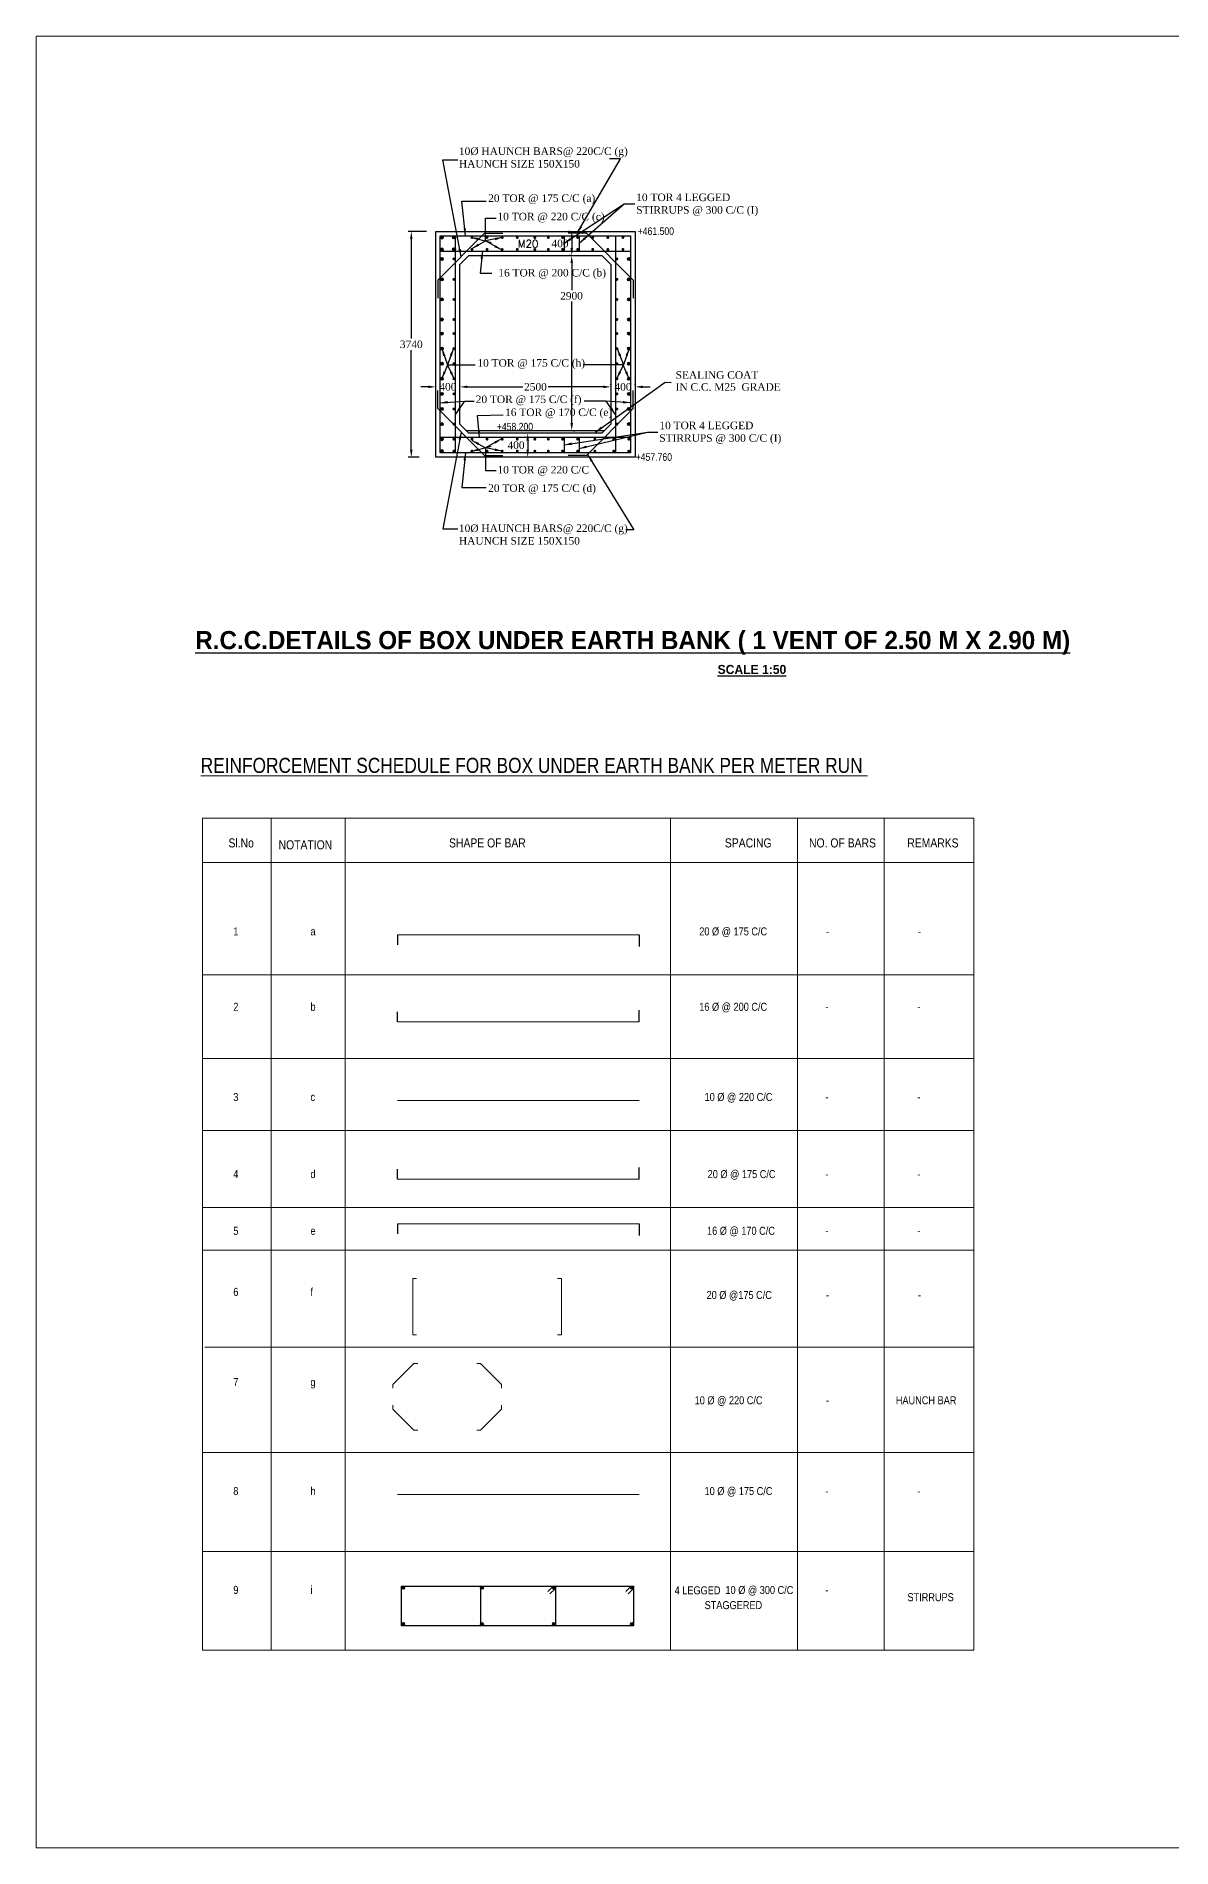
# Model space of a CAD drawing. Header units: millimetres. Extents: x 80 to 6449, y -662 to 1149.
# Drawn here: x 5589 to 5965, y -662 to -62 of the extents above; entities that cross this region are included whole.
import ezdxf
from ezdxf.enums import TextEntityAlignment as Align

# ---------------------------------------------------------------- set-up
doc = ezdxf.new("R2010")
doc.units = ezdxf.units.MM
for name, color, linetype in [('border', 7, 'Continuous'), ('DIM', 3, 'Continuous'), ('STEEL', 5, 'Continuous'), ('TEXT_GENERAL', 4, 'Continuous'), ('TEXT_NAME', 5, 'Continuous'), ('TEXT_STEEL', 7, 'Continuous')]:
    doc.layers.add(name, color=color, linetype=linetype)
doc.styles.add('ARIAL NARROW', font='ARIALN.TTF')
doc.styles.add('CITYBLUEPR', font='cityb___.ttf')
doc.styles.add('ROMANS', font='romans.shx', dxfattribs={"height": 2.5})
doc.styles.get("Standard").update_dxf_attribs({"font": 'times.ttf', "height": 2.5})
doc.styles.add('TNR_2.5', font='times.ttf', dxfattribs={"height": 2.5})
doc.dimstyles.new('STYLE_ESH', dxfattribs={"dimtxt": 2.5, "dimasz": 2.5, "dimexe": 1, "dimexo": 0.625, "dimtad": 0, "dimtih": 1, "dimtoh": 1, "dimdec": 0, "dimlfac": 100, "dimzin": 9, "dimdsep": 46, "dimtxsty": 'TNR_2.5', "dimcen": 2.5, "dimadec": 0, "dimazin": 2, "dimtfac": 1, "dimtdec": 0, "dimtofl": 0, "dimtmove": 2, "dimatfit": 3, "dimfxl": 1, "dimarcsym": 0})

# ---------------------------------------------------------------- blocks, each defined once
blk = doc.blocks.new('*D162')
at = {"color": 0, "lineweight": -2, "transparency": 16777216}
for p, q in [((5718.93, -178.52), (5716.43, -178.52)), ((5721.43, -177.89), (5721.43, -177.52)), ((5729.43, -177.89), (5729.43, -177.52)), ((5731.93, -178.52), (5734.43, -178.52))]:
    blk.add_line(p, q, dxfattribs=at)
at = {"color": 0, "transparency": 16777216}
for points in [[(5718.93, -178.1), (5718.93, -178.93), (5721.43, -178.52)], [(5731.93, -178.1), (5731.93, -178.93), (5729.43, -178.52)]]:
    blk.add_solid(points, dxfattribs=at)
at = {"layer": 'Defpoints', "color": 0, "transparency": 16777216}
for p in [(5721.43, -178.52), (5721.43, -178.52), (5729.43, -178.52)]:
    blk.add_point(p, dxfattribs=at)
at = {"color": 0, "transparency": 16777216, "insert": (5725.43, -178.52), "char_height": 2.5, "attachment_point": 5, "style": 'TNR_2.5'}
blk.add_mtext('400', dxfattribs=at)
blk = doc.blocks.new('*D161')
at = {"color": 0, "lineweight": -2, "transparency": 16777216}
for p, q in [((5776.93, -178.52), (5774.43, -178.52)), ((5779.43, -177.89), (5779.43, -177.52)), ((5787.43, -177.89), (5787.43, -177.52)), ((5789.93, -178.52), (5792.43, -178.52))]:
    blk.add_line(p, q, dxfattribs=at)
at = {"color": 0, "transparency": 16777216}
for points in [[(5776.93, -178.1), (5776.93, -178.93), (5779.43, -178.52)], [(5789.93, -178.1), (5789.93, -178.93), (5787.43, -178.52)]]:
    blk.add_solid(points, dxfattribs=at)
at = {"layer": 'Defpoints', "color": 0, "transparency": 16777216}
for p in [(5779.43, -178.52), (5787.43, -178.52), (5787.43, -178.52)]:
    blk.add_point(p, dxfattribs=at)
at = {"color": 0, "transparency": 16777216, "insert": (5783.43, -178.52), "char_height": 2.5, "attachment_point": 5, "style": 'TNR_2.5'}
blk.add_mtext('400', dxfattribs=at)
blk = doc.blocks.new('*D160')
at = {"color": 0, "lineweight": -2, "transparency": 16777216}
for p, q in [((5729.43, -177.89), (5729.43, -177.52)), ((5731.93, -178.52), (5750.22, -178.52)), ((5776.93, -178.52), (5758.64, -178.52)), ((5779.43, -177.89), (5779.43, -177.52))]:
    blk.add_line(p, q, dxfattribs=at)
at = {"color": 0, "transparency": 16777216}
for points in [[(5731.93, -178.1), (5731.93, -178.93), (5729.43, -178.52)], [(5776.93, -178.1), (5776.93, -178.93), (5779.43, -178.52)]]:
    blk.add_solid(points, dxfattribs=at)
at = {"layer": 'Defpoints', "color": 0, "transparency": 16777216}
for p in [(5729.43, -178.52), (5779.43, -178.52), (5779.43, -178.52)]:
    blk.add_point(p, dxfattribs=at)
at = {"color": 0, "transparency": 16777216, "insert": (5754.43, -178.52), "char_height": 2.5, "attachment_point": 5, "style": 'TNR_2.5'}
blk.add_mtext('2500', dxfattribs=at)
blk = doc.blocks.new('*D158')
at = {"color": 0, "lineweight": -2, "transparency": 16777216}
for p, q in [((5765.82, -135.04), (5765.45, -135.04)), ((5766.45, -137.54), (5766.45, -146.5)), ((5766.45, -190.54), (5766.45, -150.3)), ((5767.07, -193.04), (5767.45, -193.04))]:
    blk.add_line(p, q, dxfattribs=at)
at = {"color": 0, "transparency": 16777216}
for points in [[(5766.03, -137.54), (5766.87, -137.54), (5766.45, -135.04)], [(5766.03, -190.54), (5766.87, -190.54), (5766.45, -193.04)]]:
    blk.add_solid(points, dxfattribs=at)
at = {"layer": 'Defpoints', "color": 0, "transparency": 16777216}
for p in [(5766.45, -135.04), (5766.45, -193.04), (5766.45, -193.04)]:
    blk.add_point(p, dxfattribs=at)
at = {"color": 0, "transparency": 16777216, "insert": (5766.39, -148.4), "char_height": 2.5, "attachment_point": 5, "style": 'TNR_2.5'}
blk.add_mtext('2900', dxfattribs=at)
blk = doc.blocks.new('*D157')
at = {"color": 0, "lineweight": -2, "transparency": 16777216}
for p, q in [((5718.41, -127.04), (5712.32, -127.04)), ((5713.32, -129.54), (5713.32, -162.54)), ((5713.32, -199.34), (5713.32, -166.34)), ((5715.94, -201.84), (5712.32, -201.84))]:
    blk.add_line(p, q, dxfattribs=at)
at = {"color": 0, "transparency": 16777216}
for points in [[(5712.91, -129.54), (5713.74, -129.54), (5713.32, -127.04)], [(5712.91, -199.34), (5713.74, -199.34), (5713.32, -201.84)]]:
    blk.add_solid(points, dxfattribs=at)
at = {"layer": 'Defpoints', "color": 0, "transparency": 16777216}
for p in [(5719.03, -127.04), (5713.32, -201.84), (5716.56, -201.84)]:
    blk.add_point(p, dxfattribs=at)
at = {"color": 0, "transparency": 16777216, "insert": (5713.32, -164.44), "char_height": 2.5, "attachment_point": 5, "style": 'TNR_2.5'}
blk.add_mtext('3740', dxfattribs=at)
blk = doc.blocks.new('*D159')
at = {"color": 0, "lineweight": -2, "transparency": 16777216}
for p, q in [((5751.24, -193.84), (5750.87, -193.84)), ((5751.87, -196.34), (5751.87, -199.34)), ((5751.24, -201.84), (5750.87, -201.84))]:
    blk.add_line(p, q, dxfattribs=at)
at = {"color": 0, "transparency": 16777216}
for points in [[(5751.45, -196.34), (5752.28, -196.34), (5751.87, -193.84)], [(5751.45, -199.34), (5752.28, -199.34), (5751.87, -201.84)]]:
    blk.add_solid(points, dxfattribs=at)
at = {"layer": 'Defpoints', "color": 0, "transparency": 16777216}
for p in [(5751.87, -193.84), (5751.87, -201.84), (5751.87, -201.84)]:
    blk.add_point(p, dxfattribs=at)
at = {"color": 0, "transparency": 16777216, "insert": (5748.01, -197.84), "char_height": 2.5, "attachment_point": 5, "style": 'TNR_2.5'}
blk.add_mtext('400', dxfattribs=at)
blk = doc.blocks.new('*D164')
at = {"color": 0, "lineweight": -2, "transparency": 16777216}
for p, q in [((5765.82, -127.04), (5765.45, -127.04)), ((5766.45, -129.54), (5766.45, -132.54)), ((5765.82, -135.04), (5765.45, -135.04))]:
    blk.add_line(p, q, dxfattribs=at)
at = {"color": 0, "transparency": 16777216}
for points in [[(5766.03, -129.54), (5766.87, -129.54), (5766.45, -127.04)], [(5766.03, -132.54), (5766.87, -132.54), (5766.45, -135.04)]]:
    blk.add_solid(points, dxfattribs=at)
at = {"layer": 'Defpoints', "color": 0, "transparency": 16777216}
for p in [(5766.45, -127.04), (5766.45, -135.04), (5766.45, -135.04)]:
    blk.add_point(p, dxfattribs=at)
at = {"color": 0, "transparency": 16777216, "insert": (5762.59, -131.04), "char_height": 2.5, "attachment_point": 5, "style": 'TNR_2.5'}
blk.add_mtext('400', dxfattribs=at)

msp = doc.modelspace()

# ---------------------------------------------------------------- hatches: boundary and pattern name
for points in [[(5722.911, -129.048, 1), (5723.911, -129.048, 1)], [(5722.911, -129.048, 1), (5723.911, -129.048, 1)], [(5726.935, -129.048, 1), (5727.935, -129.048, 1)], [(5726.998, -129.007, 1), (5727.998, -129.007, 1)], [(5732.911, -129.048, 1), (5733.911, -129.048, 1)], [(5737.911, -129.048, 1), (5738.911, -129.048, 1)], [(5742.911, -129.048, 1), (5743.911, -129.048, 1)], [(5747.911, -129.048, 1), (5748.911, -129.048, 1)], [(5753.739, -129.048, 1), (5754.739, -129.048, 1)], [(5758.198, -129.048, 1), (5759.198, -129.048, 1)], [(5762.911, -129.048, 1), (5763.911, -129.048, 1)], [(5767.911, -129.048, 1), (5768.911, -129.048, 1)], [(5772.911, -129.048, 1), (5773.911, -129.048, 1)], [(5777.911, -129.048, 1), (5778.911, -129.048, 1)], [(5782.911, -129.048, 1), (5783.911, -129.048, 1)], [(5722.891, -136.151, 1), (5723.891, -136.151, 1)], [(5722.913, -132.997, 1), (5723.913, -132.997, 1)], [(5722.913, -132.997, 1), (5723.913, -132.997, 1)], [(5726.915, -136.151, 1), (5727.915, -136.151, 1)], [(5726.938, -132.997, 1), (5727.938, -132.997, 1)], [(5727, -132.956, 1), (5728, -132.956, 1)], [(5732.913, -132.997, 1), (5733.913, -132.997, 1)], [(5737.913, -132.997, 1), (5738.913, -132.997, 1)], [(5742.913, -132.997, 1), (5743.913, -132.997, 1)], [(5747.913, -132.997, 1), (5748.913, -132.997, 1)], [(5753.742, -132.997, 1), (5754.742, -132.997, 1)], [(5758.201, -132.997, 1), (5759.201, -132.997, 1)], [(5762.913, -132.997, 1), (5763.913, -132.997, 1)], [(5767.913, -132.997, 1), (5768.913, -132.997, 1)], [(5772.913, -132.997, 1), (5773.913, -132.997, 1)], [(5777.913, -132.997, 1), (5778.913, -132.997, 1)], [(5781.906, -136.151, -1), (5780.906, -136.151, -1)], [(5782.913, -132.997, 1), (5783.913, -132.997, 1)], [(5785.93, -136.151, -1), (5784.93, -136.151, -1)], [(5722.911, -142.927, 1), (5723.911, -142.927, 1)], [(5726.935, -142.927, 1), (5727.935, -142.927, 1)], [(5781.924, -142.927, -1), (5780.924, -142.927, -1)], [(5785.949, -142.927, -1), (5784.949, -142.927, -1)], [(5722.911, -149.567, 1), (5723.911, -149.567, 1)], [(5726.935, -149.567, 1), (5727.935, -149.567, 1)], [(5781.924, -149.567, -1), (5780.924, -149.567, -1)], [(5785.949, -149.567, -1), (5784.949, -149.567, -1)], [(5722.911, -156.208, 1), (5723.911, -156.208, 1)], [(5726.935, -156.208, 1), (5727.935, -156.208, 1)], [(5781.924, -156.208, -1), (5780.924, -156.208, -1)], [(5785.949, -156.208, -1), (5784.949, -156.208, -1)], [(5722.911, -160.856, 1), (5723.911, -160.856, 1)], [(5726.935, -160.856, 1), (5727.935, -160.856, 1)], [(5781.924, -160.856, -1), (5780.924, -160.856, -1)], [(5785.949, -160.856, -1), (5784.949, -160.856, -1)], [(5722.911, -165.848, 1), (5723.911, -165.848, 1)], [(5726.935, -165.848, 1), (5727.935, -165.848, 1)], [(5781.924, -165.848, -1), (5780.924, -165.848, -1)], [(5785.949, -165.848, -1), (5784.949, -165.848, -1)], [(5722.911, -170.848, 1), (5723.911, -170.848, 1)], [(5726.935, -170.848, 1), (5727.935, -170.848, 1)], [(5781.924, -170.848, -1), (5780.924, -170.848, -1)], [(5785.949, -170.848, -1), (5784.949, -170.848, -1)], [(5722.911, -175.848, 1), (5723.911, -175.848, 1)], [(5726.935, -175.848, 1), (5727.935, -175.848, 1)], [(5781.924, -175.848, -1), (5780.924, -175.848, -1)], [(5785.949, -175.848, -1), (5784.949, -175.848, -1)], [(5722.911, -180.848, 1), (5723.911, -180.848, 1)], [(5722.911, -185.848, 1), (5723.911, -185.848, 1)], [(5726.935, -180.848, 1), (5727.935, -180.848, 1)], [(5726.935, -185.848, 1), (5727.935, -185.848, 1)], [(5781.924, -180.848, -1), (5780.924, -180.848, -1)], [(5781.924, -185.848, -1), (5780.924, -185.848, -1)], [(5785.949, -180.848, -1), (5784.949, -180.848, -1)], [(5785.949, -185.848, -1), (5784.949, -185.848, -1)], [(5722.911, -190.848, 1), (5723.911, -190.848, 1)], [(5726.935, -190.848, 1), (5727.935, -190.848, 1)], [(5781.924, -190.848, -1), (5780.924, -190.848, -1)], [(5785.949, -190.848, -1), (5784.949, -190.848, -1)], [(5722.911, -195.848, 1), (5723.911, -195.848, 1)], [(5726.935, -195.848, 1), (5727.935, -195.848, 1)], [(5732.911, -195.848, 1), (5733.911, -195.848, 1)], [(5737.911, -195.848, 1), (5738.911, -195.848, 1)], [(5742.911, -195.848, 1), (5743.911, -195.848, 1)], [(5747.911, -195.848, 1), (5748.911, -195.848, 1)], [(5753.739, -195.848, 1), (5754.739, -195.848, 1)], [(5758.198, -195.848, 1), (5759.198, -195.848, 1)], [(5762.911, -195.848, 1), (5763.911, -195.848, 1)], [(5762.911, -195.848, 1), (5763.911, -195.848, 1)], [(5767.911, -195.848, 1), (5768.911, -195.848, 1)], [(5773.624, -195.848, 1), (5774.624, -195.848, 1)], [(5779.865, -195.848, 1), (5780.865, -195.848, 1)], [(5784.865, -195.848, 1), (5785.865, -195.848, 1)], [(5722.913, -199.797, 1), (5723.913, -199.797, 1)], [(5726.938, -199.797, 1), (5727.938, -199.797, 1)], [(5732.913, -199.797, 1), (5733.913, -199.797, 1)], [(5737.913, -199.797, 1), (5738.913, -199.797, 1)], [(5742.913, -199.797, 1), (5743.913, -199.797, 1)], [(5747.913, -199.797, 1), (5748.913, -199.797, 1)], [(5753.742, -199.797, 1), (5754.742, -199.797, 1)], [(5758.201, -199.797, 1), (5759.201, -199.797, 1)], [(5762.913, -199.797, 1), (5763.913, -199.797, 1)], [(5762.913, -199.797, 1), (5763.913, -199.797, 1)], [(5767.913, -199.797, 1), (5768.913, -199.797, 1)], [(5773.627, -199.797, 1), (5774.627, -199.797, 1)], [(5779.868, -199.797, 1), (5780.868, -199.797, 1)], [(5784.868, -199.797, 1), (5785.868, -199.797, 1)], [(5710.08, -576.286, 1), (5711.08, -576.286, 1)], [(5736.195, -576.286, 1), (5737.195, -576.286, 1)], [(5760.059, -576.286, 1), (5761.059, -576.286, 1)], [(5785.917, -576.286, 1), (5786.917, -576.286, 1)], [(5710.083, -588.294, 1), (5711.083, -588.294, 1)], [(5736.198, -588.294, 1), (5737.198, -588.294, 1)], [(5760.061, -588.294, 1), (5761.061, -588.294, 1)], [(5785.92, -588.294, 1), (5786.92, -588.294, 1)]]:
    msp.add_hatch(color=256).paths.add_polyline_path(points)

# ---------------------------------------------------------------- linework, layer by layer
for p, q in [((5783.847, -117.93), (5787.327, -117.93)), ((5737.896, -130.209), (5737.896, -122.701)), ((5737.896, -122.701), (5741.377, -122.701)), ((5721.43, -127.043), (5754.43, -127.043)), ((5721.43, -156.043), (5721.43, -127.043)), ((5722.086, -143.169), (5737.527, -127.636)), ((5722.93, -128.543), (5754.43, -128.543)), ((5722.93, -156.043), (5722.93, -128.543)), ((5727.93, -156.043), (5727.93, -128.543)), ((5737.527, -127.636), (5743.631, -127.636)), ((5754.43, -127.043), (5787.43, -127.043)), ((5754.43, -128.543), (5785.93, -128.543)), ((5763.961, -128.543), (5763.961, -133.543)), ((5771.333, -127.636), (5765.229, -127.636)), ((5768.905, -128.543), (5768.905, -133.543)), ((5786.773, -143.169), (5771.333, -127.636)), ((5780.93, -128.543), (5780.93, -156.043)), ((5785.93, -128.543), (5785.93, -156.043)), ((5787.43, -127.043), (5787.43, -156.043)), ((5722.93, -133.543), (5754.43, -133.543)), ((5729.43, -138.043), (5732.43, -135.043)), ((5732.43, -135.043), (5754.43, -135.043)), ((5754.43, -133.543), (5785.93, -133.543)), ((5754.43, -135.043), (5776.43, -135.043)), ((5776.43, -135.043), (5779.43, -138.043)), ((5722.086, -143.169), (5722.086, -149.169)), ((5729.43, -172.043), (5729.43, -138.043)), ((5779.43, -138.043), (5779.43, -172.043)), ((5786.773, -143.169), (5786.773, -149.169)), ((5721.43, -201.843), (5721.43, -154.157)), ((5722.93, -200.343), (5722.93, -154.157)), ((5727.93, -200.343), (5727.93, -154.157)), ((5780.93, -154.157), (5780.93, -200.343)), ((5785.93, -154.157), (5785.93, -200.343)), ((5787.43, -154.157), (5787.43, -201.843)), ((5725.272, -171.17), (5734.457, -171.17)), ((5729.43, -190.843), (5729.43, -172.043)), ((5783.588, -171.17), (5770.202, -171.17)), ((5779.43, -172.043), (5779.43, -190.843)), ((5722.086, -185.716), (5722.086, -179.716)), ((5786.773, -185.716), (5786.773, -179.716)), ((5722.086, -185.716), (5737.527, -201.249)), ((5786.773, -185.716), (5771.333, -201.249)), ((5729.43, -190.843), (5732.43, -193.843)), ((5776.43, -193.843), (5779.43, -190.843)), ((5754.43, -195.343), (5722.93, -195.343)), ((5754.43, -193.043), (5731.63, -193.043)), ((5754.43, -193.843), (5732.43, -193.843)), ((5777.23, -193.043), (5754.43, -193.043)), ((5776.43, -193.843), (5754.43, -193.843)), ((5785.93, -195.343), (5754.43, -195.343)), ((5763.961, -195.343), (5763.961, -200.343)), ((5768.905, -195.343), (5768.905, -200.343)), ((5791.493, -193.478), (5794.974, -193.478)), ((5754.43, -201.843), (5721.43, -201.843)), ((5754.43, -200.343), (5722.93, -200.343)), ((5737.527, -201.249), (5743.631, -201.249)), ((5737.896, -198.676), (5737.896, -206.184)), ((5785.93, -200.343), (5754.43, -200.343)), ((5787.43, -201.843), (5754.43, -201.843)), ((5771.333, -201.249), (5765.229, -201.249)), ((5737.896, -206.184), (5741.377, -206.184)), ((5708.808, -360.057), (5708.808, -363.317)), ((5788.758, -360.057), (5788.758, -363.922)), ((5708.808, -388.778), (5708.808, -385.518)), ((5788.758, -388.778), (5788.758, -384.913)), ((5708.808, -440.913), (5708.808, -437.653)), ((5788.758, -440.913), (5788.758, -437.048)), ((5708.808, -455.749), (5708.808, -459.01)), ((5788.758, -455.749), (5788.758, -459.614)), ((5736.214, -575.782), (5736.214, -588.839)), ((5760.294, -575.792), (5758.491, -577.508)), ((5761.081, -575.782), (5761.081, -588.839)), ((5786.152, -575.792), (5784.349, -577.508)), ((5761.057, -576.538), (5759.254, -578.255)), ((5786.915, -576.538), (5785.112, -578.255))]:
    msp.add_line(p, q)
msp.add_lwpolyline([(5710.099, -575.782), (5786.939, -575.782), (5786.939, -588.839), (5710.099, -588.839)], close=True)
for centre in [(5723.411, -129.048), (5723.411, -129.048), (5727.498, -129.007), (5723.391, -136.151), (5723.413, -132.997), (5723.413, -132.997), (5727.5, -132.956), (5785.43, -136.151), (5723.411, -142.927), (5785.449, -142.927), (5723.411, -149.567), (5785.449, -149.567), (5723.411, -156.208), (5785.449, -156.208), (5723.411, -160.856), (5785.449, -160.856), (5723.411, -165.848), (5785.449, -165.848), (5723.411, -170.848), (5785.449, -170.848), (5723.411, -175.848), (5785.449, -175.848), (5723.411, -180.848), (5723.411, -185.848), (5785.449, -180.848), (5785.449, -185.848), (5723.411, -190.848), (5785.449, -190.848), (5723.411, -195.848), (5723.413, -199.797), (5710.58, -576.286), (5736.695, -576.286), (5760.559, -576.286), (5786.417, -576.286), (5710.583, -588.294), (5736.698, -588.294), (5760.561, -588.294), (5786.42, -588.294)]:
    msp.add_circle(centre, 0.5)
at = {"layer": 'border', "lineweight": 5}
for p, q in [((6449.115, -62.388), (5589.115, -62.388)), ((5589.115, -62.388), (5589.115, -662.388)), ((5589.115, -662.388), (6449.115, -662.388))]:
    msp.add_line(p, q, dxfattribs=at)
at = {"layer": 'DIM', "color": 0, "lineweight": 5}
for p, q in [((5708.808, -360.057), (5788.758, -360.057)), ((5708.808, -388.778), (5788.758, -388.778)), ((5708.808, -388.778), (5788.758, -388.778)), ((5708.808, -414.88), (5788.758, -414.88)), ((5708.808, -440.913), (5788.758, -440.913)), ((5708.808, -440.913), (5788.758, -440.913)), ((5708.808, -455.749), (5788.758, -455.749)), ((5713.798, -473.812), (5715.048, -473.812)), ((5713.798, -473.812), (5713.798, -492.512)), ((5763.037, -473.812), (5761.787, -473.812)), ((5763.037, -473.812), (5763.037, -492.512)), ((5713.798, -492.512), (5715.048, -492.512)), ((5763.037, -492.512), (5761.787, -492.512)), ((5707.26, -508.905), (5714.21, -501.955)), ((5714.21, -501.955), (5715.46, -501.955)), ((5736.249, -501.955), (5734.999, -501.955)), ((5743.199, -508.905), (5736.249, -501.955)), ((5707.26, -508.905), (5707.26, -510.155)), ((5743.199, -508.905), (5743.199, -510.155)), ((5707.26, -517.095), (5707.26, -515.845)), ((5743.199, -517.095), (5743.199, -515.845)), ((5707.26, -517.095), (5714.21, -524.045)), ((5743.199, -517.095), (5736.249, -524.045)), ((5714.21, -524.045), (5715.46, -524.045)), ((5736.249, -524.045), (5734.999, -524.045)), ((5708.808, -545.398), (5788.758, -545.398))]:
    msp.add_line(p, q, dxfattribs=at)
at = {"layer": 'STEEL', "color": 0, "lineweight": 5}
for p, q in [((5644.23, -321.413), (5644.23, -596.978)), ((5644.23, -321.413), (5899.578, -321.413)), ((5666.897, -321.413), (5666.897, -596.978)), ((5691.438, -321.413), (5691.438, -596.978)), ((5799.208, -321.413), (5799.208, -596.978)), ((5841.188, -321.413), (5841.188, -596.978)), ((5869.875, -321.413), (5869.875, -596.978)), ((5899.578, -321.413), (5899.578, -596.978)), ((5899.578, -336.095), (5644.23, -336.095)), ((5644.23, -373.294), (5899.578, -373.294)), ((5644.23, -401.004), (5899.578, -401.004)), ((5644.23, -424.856), (5899.578, -424.856)), ((5644.23, -450.354), (5899.578, -450.354)), ((5644.23, -464.405), (5899.578, -464.405)), ((5644.937, -496.563), (5899.578, -496.563)), ((5644.23, -531.522), (5899.578, -531.522)), ((5644.23, -564.25), (5899.578, -564.25)), ((5644.23, -596.978), (5899.578, -596.978))]:
    msp.add_line(p, q, dxfattribs=at)

# ---------------------------------------------------------------- texts
for s, p in [('SEALING COAT ', (5800.864, -175.825)), ('IN C.C. M25  GRADE', (5800.856, -179.798))]:
    msp.add_text(s, height=2.5).set_placement(p)
at = {"style": 'CITYBLUEPR'}
msp.add_text('%%UR.C.C.DETAILS OF BOX UNDER EARTH BANK ( 1 VENT OF 2.50 M X 2.90 M)', height=6, dxfattribs=at).set_placement((5641.764, -265.397))
at = {"char_height": 2.5}
for s, insert, width, attachment_point in [('10%%C HAUNCH BARS@ 220C/C (g)\\PHAUNCH SIZE 150X150\\P  ', (5729.1, -110.078), 69.24196, 7), ('20 TOR @ 175 C/C (a)', (5738.785, -118.08), 35, 7), ('10 TOR 4 LEGGED STIRRUPS @ 300 C/C (I)', (5787.819, -121.975), 41.74064, 7), ('10 TOR @ 220 C/C (c)', (5741.869, -124.175), 35, 7), ('16 TOR @ 200 C/C (b)', (5742.138, -139.461), 35, 1), ('10 TOR @ 175 C/C (h)', (5735.202, -169.34), 35, 1), ('20 TOR @ 175 C/C (f)', (5734.649, -181.392), 35, 1), ('16 TOR @ 170 C/C (e)', (5744.391, -189.007), 35, 7), ('10 TOR 4 LEGGED STIRRUPS @ 300 C/C (I)', (5795.466, -197.523), 41.74064, 7), ('10 TOR @ 220 C/C', (5741.869, -204.71), 35, 1), ('20 TOR @ 175 C/C (d)', (5738.785, -210.805), 35, 1), ('10%%C HAUNCH BARS@ 220C/C (g)\\PHAUNCH SIZE 150X150\\P  ', (5729.1, -224.098), 69.24196, 1)]:
    msp.add_mtext(s, dxfattribs=dict(at, insert=insert, width=width, attachment_point=attachment_point))
for s, insert, char_height, width, attachment_point, style in [('M20', (5755.432, -132.371), 2.5, 50.5785, 9, 'ROMANS'), ('{\\LSCALE 1:50}', (5814.769, -270.615), 3, 25.272, 1, 'CITYBLUEPR')]:
    msp.add_mtext(s, dxfattribs=dict(insert=insert, char_height=char_height, width=width, attachment_point=attachment_point, style=style))
at = {"layer": 'TEXT_GENERAL', "color": 0, "lineweight": 5, "style": 'ARIAL NARROW'}
for s, p in [('+461.500', (5794.312, -126.963)), ('+458.200', (5747.645, -191.698)), ('+457.760', (5793.653, -201.754))]:
    msp.add_text(s, height=2.5, dxfattribs=at).set_placement(p, align=Align.MIDDLE)
at = {"layer": 'TEXT_NAME', "color": 0, "lineweight": 5, "style": 'ARIAL NARROW'}
for s, height, p in [('%%UREINFORCEMENT SCHEDULE FOR BOX UNDER EARTH BANK PER METER RUN ', 5, (5643.578, -306.393)), ('Sl.No     ', 3, (5652.784, -331.064)), ('NOTATION', 3, (5669.38, -331.702)), ('SHAPE OF BAR', 3, (5725.829, -331.064)), ('SPACING', 3, (5817.177, -331.064)), ('NO. OF BARS', 3, (5845.052, -331.064)), ('REMARKS', 3, (5877.584, -331.064))]:
    msp.add_text(s, height=height, dxfattribs=at).set_placement(p)
at = {"layer": 'TEXT_STEEL', "color": 0, "lineweight": 5, "style": 'ARIAL NARROW'}
for s, p in [('1', (5654.376, -360.201)), ('a', (5679.94, -360.201)), ('20 %%C @ 175 C/C', (5808.686, -360.201)), ('-', (5850.658, -360.201)), ('-', (5881.147, -360.201)), ('2', (5654.376, -385.166)), ('b', (5679.94, -385.166)), ('16 %%C @ 200 C/C', (5808.686, -385.166)), ('-', (5850.411, -385.166)), ('-', (5880.9, -385.166)), ('3', (5654.376, -415.05)), ('c', (5679.94, -415.05)), ('10 %%C @ 220 C/C', (5810.442, -415.05)), ('-', (5850.411, -415.05)), ('-', (5880.9, -415.05)), ('4', (5654.376, -440.581)), ('d', (5679.94, -440.581)), ('20 %%C @ 175 C/C', (5811.465, -440.581)), ('- ', (5850.411, -440.581)), ('-', (5880.9, -440.581)), ('5', (5654.376, -459.361)), ('e', (5679.94, -459.361)), ('16 %%C @ 170 C/C', (5811.26, -459.361)), ('-', (5850.411, -459.361)), ('-', (5880.9, -459.361)), ('6', (5654.376, -479.603)), ('f', (5679.94, -479.603)), ('20 %%C @175 C/C', (5811.103, -480.625)), ('-', (5850.658, -480.625)), ('-', (5881.147, -480.625)), ('7', (5654.376, -509.465)), ('g', (5679.94, -509.465)), ('10 %%C @ 220 C/C', (5807.165, -515.501)), ('-', (5850.658, -515.501)), ('HAUNCH BAR', (5873.784, -515.501)), ('8', (5654.376, -545.568)), ('h', (5679.94, -545.568)), ('10 %%C @ 175 C/C', (5810.442, -545.568)), ('-', (5850.411, -545.568)), ('-', (5880.9, -545.568)), ('9', (5654.376, -578.296)), ('i', (5679.94, -578.296)), ('4 LEGGED ', (5800.532, -578.447)), ('10 %%C @ 300 C/C', (5817.367, -578.344)), ('STAGGERED', (5810.461, -583.345)), ('-', (5850.411, -578.296)), ('STIRRUPS', (5877.63, -580.718))]:
    msp.add_text(s, height=2.65, dxfattribs=at).set_placement(p)

# ---------------------------------------------------------------- dimensions: what is measured, and where the dimension line sits
for base, p1, p2, angle, text, picture, middle in [((5713.325, -201.843), (5719.031, -127.043), (5716.565, -201.843), 90, '3740', '*D157', (5713.325, -164.443)), ((5766.45, -135.043), (5766.45, -127.043), (5766.45, -135.043), 90, '400', '*D164', (5762.594, -131.043)), ((5721.43, -178.515), (5729.43, -178.515), (5721.43, -178.515), 180, '400', '*D162', (5725.43, -178.515)), ((5751.867, -201.843), (5751.867, -193.843), (5751.867, -201.843), 90, '400', '*D159', (5748.011, -197.843))]:
    dim = msp.add_linear_dim(base=base, p1=p1, p2=p2, angle=angle, text=text, dimstyle='STYLE_ESH')
    dim.commit()
    dim.dimension.update_dxf_attribs({"geometry": picture, "text_midpoint": middle})
dim = msp.add_linear_dim(base=(5766.45, -193.043), p1=(5766.45, -135.043), p2=(5766.45, -193.043), angle=90, text='2900', dimstyle='STYLE_ESH')
dim.commit()
dim.dimension.update_dxf_attribs({"geometry": '*D158', "text_midpoint": (5766.388, -148.398), "dimtype": 160})
for base, p1, p2, text, picture, middle in [((5779.43, -178.515), (5729.43, -178.515), (5779.43, -178.515), '2500', '*D160', (5754.43, -178.515)), ((5787.43, -178.515), (5779.43, -178.515), (5787.43, -178.515), '400', '*D161', (5783.43, -178.515))]:
    dim = msp.add_linear_dim(base=base, p1=p1, p2=p2, text=text, dimstyle='STYLE_ESH')
    dim.commit()
    dim.dimension.update_dxf_attribs({"geometry": picture, "text_midpoint": middle})

# ---------------------------------------------------------------- leaders
for points in [[(5729.806, -135.402), (5723.786, -103.339), (5728.778, -103.339)], [(5768.281, -127.636), (5782.571, -103.033), (5778.99, -103.033)], [(5731.248, -128.543), (5730.094, -116.993), (5738.172, -116.993)], [(5763.961, -130.932), (5783.847, -117.93)], [(5768.961, -130.92), (5783.847, -117.93)], [(5733.035, -128.933), (5739.745, -130.694)], [(5733.431, -132.64), (5737.889, -130.205)], [(5743.437, -129.076), (5737.889, -130.205)], [(5743.22, -133.127), (5737.889, -130.205)], [(5736.874, -133.543), (5736.147, -140.824), (5739.972, -140.916)], [(5723.411, -165.848), (5725.272, -171.17)], [(5727.334, -165.832), (5725.272, -171.17)], [(5781.526, -165.832), (5783.588, -171.17)], [(5785.449, -165.848), (5783.588, -171.17)], [(5723.411, -175.848), (5725.482, -170.967)], [(5727.513, -175.873), (5725.272, -171.17)], [(5781.347, -175.873), (5783.588, -171.17)], [(5785.449, -175.848), (5783.377, -170.967)], [(5774.299, -193.489), (5797.368, -176.973), (5799.352, -177.077)], [(5722.93, -183.757), (5730.999, -183.256), (5734.147, -183.256)], [(5727.93, -187.634), (5730.999, -183.256)], [(5785.93, -183.757), (5777.86, -183.256), (5770.593, -183.256)], [(5780.93, -187.634), (5777.86, -183.256)], [(5735.923, -195.343), (5735.194, -188.04), (5743.73, -187.791)], [(5729.806, -193.483), (5723.786, -225.546), (5728.778, -225.546)], [(5733.431, -196.245), (5737.889, -198.68)], [(5743.22, -195.758), (5737.889, -198.68)], [(5763.961, -197.732), (5791.493, -193.478)], [(5768.886, -198.961), (5791.493, -193.478)], [(5731.248, -200.343), (5730.094, -211.892), (5738.172, -211.892)], [(5733.035, -199.952), (5739.745, -198.191)], [(5743.437, -199.809), (5737.889, -198.68)], [(5771.707, -200.873), (5787.065, -225.852), (5784.344, -225.852)]]:
    msp.add_leader(points, dimstyle='STYLE_ESH', override={"dimgap": 0.625, "dimtad": 0})

doc.saveas('drawing.dxf')
